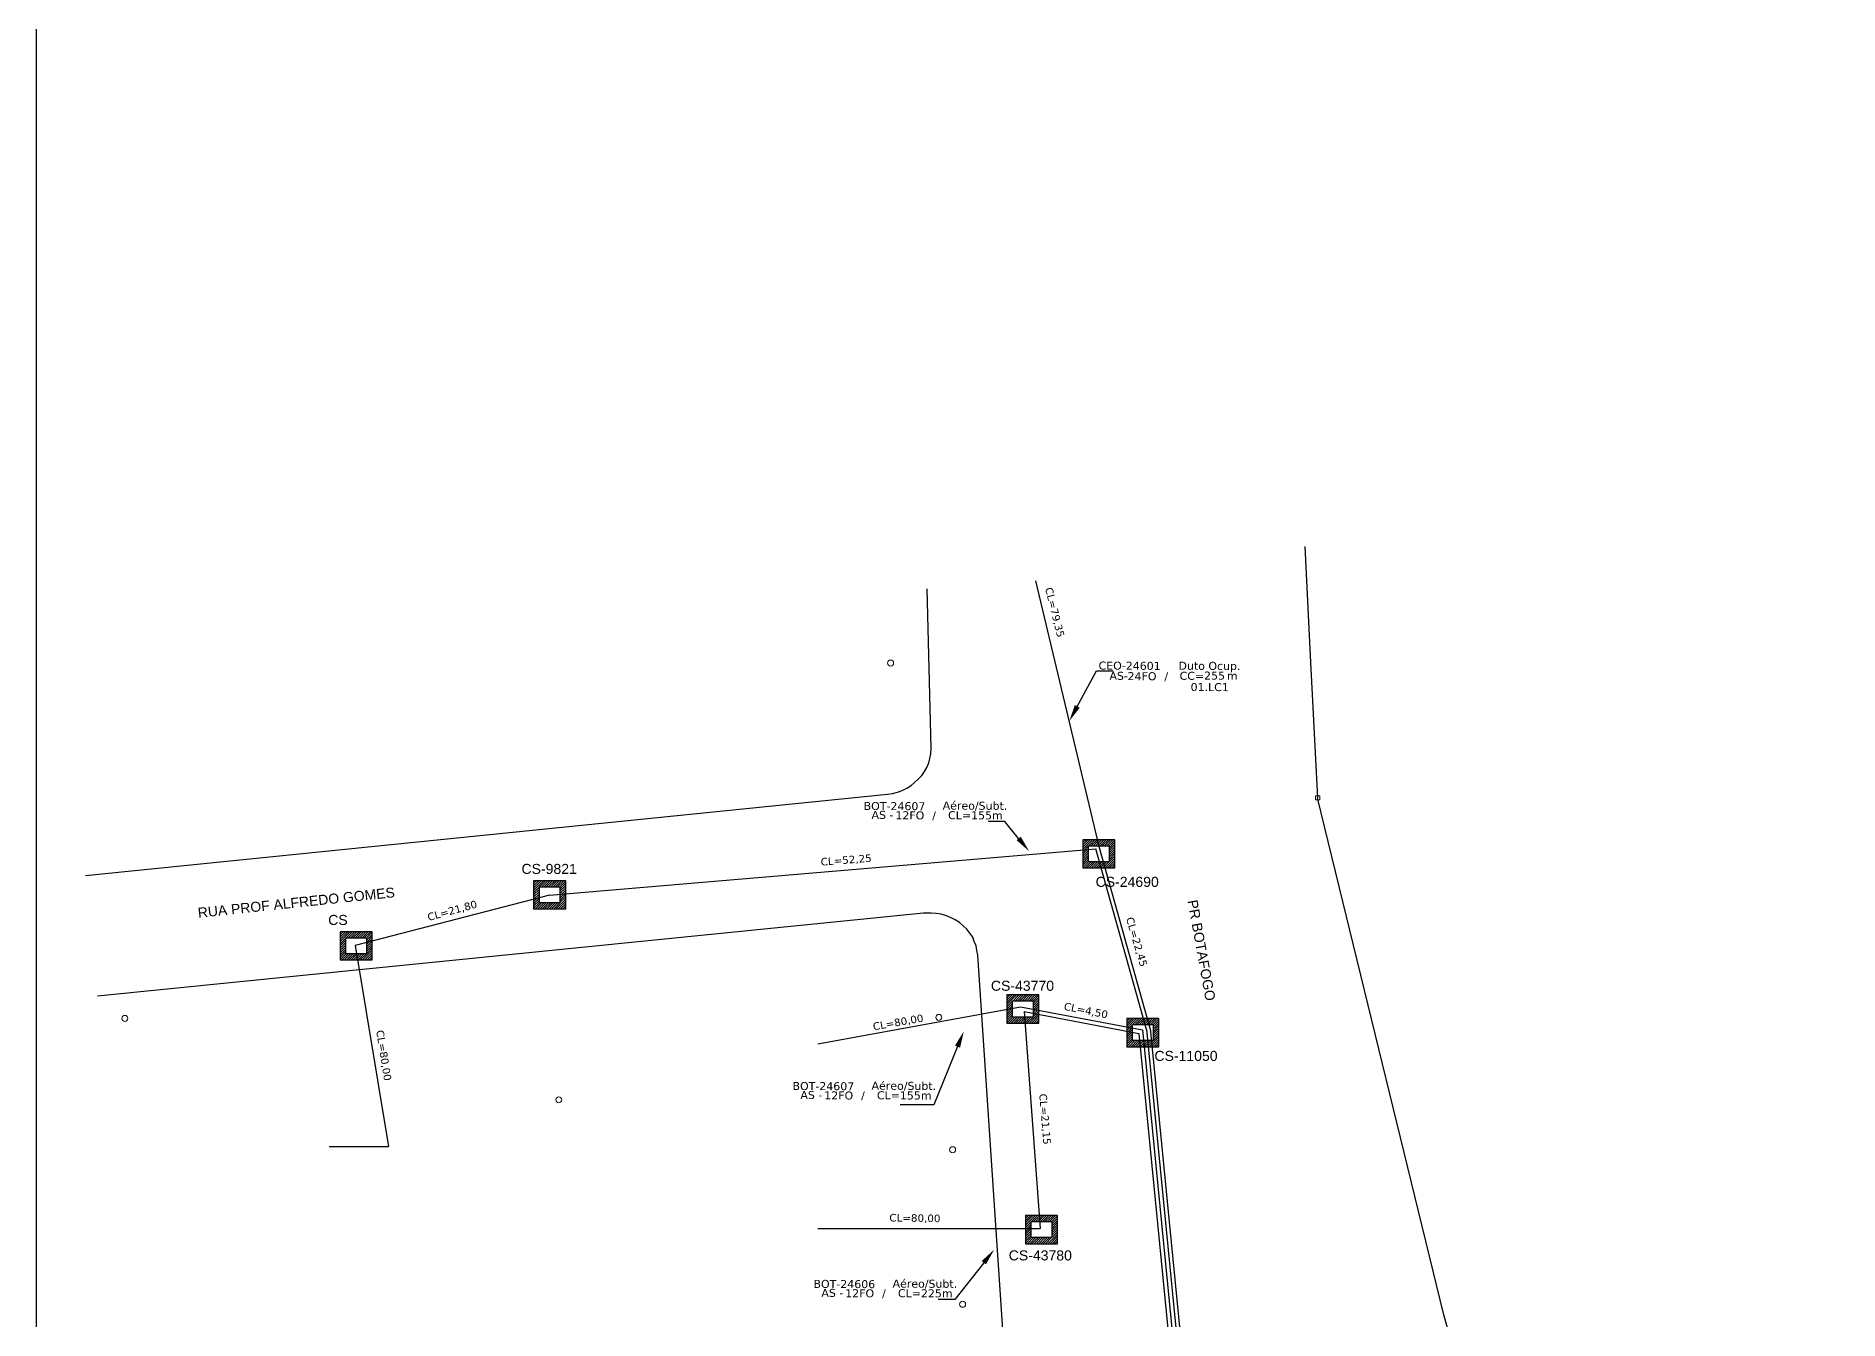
# Model space of a CAD drawing. Extents: x -89 to 749, y 705 to 1299.
# Drawn here: x -89.3 to 136, y 904.5 to 1065.1 of the extents above; entities that cross this region are included whole.
import ezdxf
from ezdxf import colors
from ezdxf.entities.mleader import LeaderData, LeaderLine
from ezdxf.enums import TextEntityAlignment as Align
from ezdxf.math import Vec2, Vec3

# ---------------------------------------------------------------- set-up
doc = ezdxf.new("R2010")
doc.units = 0
for name, color, linetype in [('10.1-Caixas Subterrâneas', 5, 'Continuous'), ('CAP a instalar', 1, 'Continuous'), ('celulas gpon', 7, 'Continuous'), ('label_cabos', 7, 'Continuous'), ('Legenda', 1, 'Continuous'), ('QUADRA', 7, 'Continuous')]:
    doc.layers.add(name, color=color, linetype=linetype)
doc.layers.add('EXTRA', color=50, linetype='Continuous', plot=False)
doc.layers.add('Numeração', color=98, linetype='Continuous', lineweight=0)
doc.layers.add('Segmento Logradouro Texto', color=7, linetype='Continuous', lineweight=0)
doc.styles.add('ARIAL', font='arial.ttf')
doc.styles.add('DIGICADE', font='arial.ttf')
doc.styles.add('siredit', font='verdana.ttf')
doc.styles.get("Standard").update_dxf_attribs({"font": 'arial.ttf'})

# ---------------------------------------------------------------- blocks, each defined once
blk = doc.blocks.new('*X58')
at = {"color": 0, "linetype": 'Continuous'}
for p, q in [((-1.25, 0.34099), (-0.49099, 1.1)), ((-1.25, 0.517767), (-0.667767, 1.1)), ((-1.25, 0.694544), (-0.844544, 1.1)), ((-1.25, 0.87132), (-1.02132, 1.1)), ((-1.25, 1.048097), (-1.198097, 1.1)), ((-1.25, 0.164214), (-0.8035, 0.610714)), ((-1.25, -0.012563), (-0.8035, 0.433937)), ((-1.25, -0.18934), (-0.8035, 0.25716)), ((-1.25, -0.366117), (-0.8035, 0.080383)), ((-0.789214, 0.625), (-0.314214, 1.1)), ((-0.612437, 0.625), (-0.137437, 1.1)), ((-0.43566, 0.625), (0.03934, 1.1)), ((-0.258883, 0.625), (0.216117, 1.1)), ((-0.082107, 0.625), (0.392893, 1.1)), ((0.09467, 0.625), (0.56967, 1.1)), ((0.271447, 0.625), (0.746447, 1.1)), ((0.448223, 0.625), (0.923223, 1.1)), ((0.625, 0.625), (1.1, 1.1)), ((0.801777, 0.625), (1.25, 1.073223)), ((0.8035, 0.449947), (1.25, 0.896447)), ((0.8035, 0.27317), (1.25, 0.71967)), ((0.8035, 0.096393), (1.25, 0.542893)), ((0.8035, -0.080383), (1.25, 0.366117)), ((0.8035, -0.25716), (1.25, 0.18934)), ((0.8035, -0.433937), (1.25, 0.012563)), ((-1.25, -0.542893), (-0.8035, -0.096393)), ((-1.25, -0.71967), (-0.8035, -0.27317)), ((-1.25, -0.896447), (-0.8035, -0.449947)), ((-1.25, -1.073223), (-0.801777, -0.625)), ((-1.1, -1.1), (-0.625, -0.625)), ((-0.923223, -1.1), (-0.448223, -0.625)), ((-0.746447, -1.1), (-0.271447, -0.625)), ((-0.56967, -1.1), (-0.09467, -0.625)), ((-0.392893, -1.1), (0.082107, -0.625)), ((-0.216117, -1.1), (0.258883, -0.625)), ((-0.03934, -1.1), (0.43566, -0.625)), ((0.137437, -1.1), (0.612437, -0.625)), ((0.314214, -1.1), (0.789214, -0.625)), ((0.49099, -1.1), (1.25, -0.34099)), ((0.667767, -1.1), (1.25, -0.517767)), ((0.8035, -0.610714), (1.25, -0.164214)), ((0.844544, -1.1), (1.25, -0.694544)), ((1.02132, -1.1), (1.25, -0.87132)), ((1.198097, -1.1), (1.25, -1.048097))]:
    blk.add_line(p, q, dxfattribs=at)
blk = doc.blocks.new('MANHOLE_MQ')
at = {"color": 0, "linetype": 'Continuous'}
for p, q in [((0.00000623, 0.00000569), (-0.00000627, 0.00000569)), ((-0.00000627, 0.00000569), (-0.00000627, -0.00000531)), ((-0.00000404, 0.00000331), (0.00000399, 0.00000331)), ((-0.00000404, -0.00000294), (-0.00000404, 0.00000331)), ((0.00000399, 0.00000331), (0.00000399, -0.00000294)), ((0.00000623, -0.00000531), (0.00000623, 0.00000569)), ((-0.00000627, -0.00000531), (0.00000623, -0.00000531)), ((0.00000399, -0.00000294), (-0.00000404, -0.00000294)), ((0.00000399, -0.00000294), (0.00000399, -0.00000294))]:
    blk.add_line(p, q, dxfattribs=at)
at = {"color": 0, "linetype": 'Continuous', "xscale": 5e-06, "yscale": 5e-06, "zscale": 1e-05}
blk.add_blockref('*X58', (-0.00000002, 0.00000019), dxfattribs=at)
blk = doc.blocks.new('Inst CB DT OCUP CFOA-SM-AS-80-TS-24')
at = {"layer": 'label_cabos', "color": 0, "style": 'siredit'}
for tag, flags, p in [('ID_ATIVIDADE', 3, (1.31, 2.67)), ('FATOR', 1, (11.56, 2.55))]:
    blk.add_attdef(tag, text='', height=1, rotation=359.69, dxfattribs=dict(at, flags=flags)).set_placement(p, align=Align.MIDDLE_CENTER)
for tag, p in [('TIPO_CABO', (1.76, 0)), ('DESTINO_CABO', (3.13, 1.26)), ('CABO', (4.69, -0.05)), ('/', (7.71, -0.05)), ('LANCE', (10.91, 0)), ('TIPO_CABO', (13.11, 1.24)), ('UND', (15.96, 0)), ('FID', (13.15, -1.41))]:
    blk.add_attdef(tag, text='', height=1, rotation=359.69, dxfattribs=at).set_placement(p, align=Align.MIDDLE_CENTER)
blk.add_attdef('QTDE', (12.43, -0.47), '', height=1, rotation=359.69, dxfattribs=at)
blk = doc.blocks.new('LEGENDA DOS CABOS')
at = {"layer": 'EXTRA', "color": 0, "style": 'siredit'}
for tag, p in [('ID', (4.6, 0.97)), ('XX', (9.03, 0.97))]:
    blk.add_attdef(tag, text='', height=0.48, rotation=359.69, dxfattribs=at).set_placement(p, align=Align.MIDDLE_CENTER)
at = {"layer": 'Legenda', "color": 0, "style": 'siredit'}
for tag, p in [('TIPO_CABO', (1.31, 0)), ('CABO', (4.69, -0.05)), ('/', (6.81, -0.05)), ('METROS', (10.03, -0.05))]:
    blk.add_attdef(tag, text='', height=0.8, rotation=359.69, dxfattribs=at).set_placement(p, align=Align.MIDDLE_CENTER)

msp = doc.modelspace()

# ---------------------------------------------------------------- linework, layer by layer
msp.add_lwpolyline([(-89.32, 705.02), (749.25, 705.02), (749.25, 1299.02), (-89.32, 1299.02), (-89.32, 705.02)])
at = {"layer": 'CAP a instalar', "color": 7, "ltscale": 5}
for points in [[(43.61, 963.57), (35.63, 996.96)], [(49.94, 940.97), (43.61, 963.57)], [(49.94, 940.97), (59.91, 839.62)]]:
    msp.add_lwpolyline(points, dxfattribs=at)
at = {"layer": 'CAP a instalar', "color": 251, "ltscale": 5}
for points in [[(-25.14, 957.64), (43.13, 963.44)], [(49.46, 940.83), (43.13, 963.44)], [(-25.14, 957.64), (-25.14, 957.64), (-49.42, 951.36)], [(-49.42, 951.36), (-45.25, 926.24)], [(8.39, 939.05), (33.74, 943.68)], [(33.74, 943.68), (48.96, 940.79)], [(34.17, 943.09), (36.2, 915.99)], [(34.17, 943.09), (48.5, 940.37)], [(48.5, 940.37), (58.57, 838.12)], [(48.96, 940.79), (59.02, 838.62)], [(49.46, 940.83), (59.47, 839.12)], [(-52.67, 926.24), (-45.25, 926.24)], [(8.39, 915.99), (36.2, 915.99)]]:
    msp.add_lwpolyline(points, dxfattribs=at)
at = {"layer": 'Numeração'}
for centre in [(17.5, 986.66), (-78.22, 942.24), (23.52, 942.36), (-23.98, 932.06), (25.25, 925.82), (26.5, 906.49)]:
    msp.add_circle(centre, 0.375, dxfattribs=at)
at = {"layer": 'QUADRA', "color": 4}
for points in [[(69.28, 1001.23), (69.95, 987.57), (70.85, 969.82)], [(-83.15, 960.1), (17.09, 970.28), (17.74, 970.36), (18.34, 970.54), (18.93, 970.75), (19.53, 971.01), (20.07, 971.34), (20.48, 971.71), (20.96, 972.13), (21.38, 972.59), (21.74, 973.09), (22.03, 973.61), (22.27, 974.17), (22.39, 974.72), (22.51, 975.32), (22.57, 976.02), (22.05, 995.93)], [(-83.15, 960.1), (17.09, 970.28), (17.74, 970.36), (18.34, 970.54), (18.93, 970.75), (19.53, 971.01), (20.07, 971.34), (20.48, 971.71), (20.96, 972.13), (21.38, 972.59), (21.74, 973.09), (22.03, 973.61), (22.27, 974.17), (22.39, 974.72), (22.51, 975.32), (22.57, 976.02), (22.05, 995.93)], [(124.71, 784.64), (113.88, 815.48), (103.99, 843.73), (86.64, 905.18), (70.85, 969.82)], [(38.43, 799.56), (28.41, 950.14), (28.29, 950.73), (28.17, 951.3), (27.94, 951.87), (27.76, 952.4), (27.4, 952.89), (27.04, 953.39), (26.56, 953.82), (26.09, 954.21), (25.55, 954.56), (25.07, 954.83), (24.48, 955.07), (23.82, 955.26), (23.17, 955.37), (22.57, 955.41), (21.62, 955.4), (-81.62, 945.01)], [(38.43, 799.56), (28.41, 950.14), (28.29, 950.73), (28.17, 951.3), (27.94, 951.87), (27.76, 952.4), (27.4, 952.89), (27.04, 953.39), (26.56, 953.82), (26.09, 954.21), (25.55, 954.56), (25.07, 954.83), (24.48, 955.07), (23.82, 955.26), (23.17, 955.37), (22.57, 955.41), (21.62, 955.4), (-81.62, 945.01)]]:
    msp.add_lwpolyline(points, dxfattribs=at)
at = {"layer": 'Segmento Logradouro Texto'}
msp.add_lwpolyline([(70.61, 969.57), (70.61, 970.07), (71.15, 970.07), (71.15, 969.57)], close=True, dxfattribs=at)
msp.add_lwpolyline([(70.61, 969.57), (70.61, 970.07), (71.15, 970.07), (71.15, 969.57)], close=True, dxfattribs=at)
msp.add_lwpolyline([(70.61, 969.57), (70.61, 970.07), (71.15, 970.07), (71.15, 969.57)], close=True, dxfattribs=at)
msp.add_lwpolyline([(70.61, 969.57), (70.61, 970.07), (71.15, 970.07), (71.15, 969.57)], close=True, dxfattribs=at)
msp.add_lwpolyline([(124.71, 784.64), (113.88, 815.48), (103.99, 843.73), (86.64, 905.18), (70.85, 969.82)], dxfattribs=at)

# ---------------------------------------------------------------- block references
at = {"layer": '10.1-Caixas Subterrâneas', "color": 30, "xscale": 320647.1157218267, "yscale": 320647.1157218267, "zscale": 320647.1157218267}
for p, rotation in [((43.51, 962.88), 180.000000000062), ((-25.13, 957.75), 180.000000000062), ((-49.3, 951.37), 180.0000000000619), ((34.03, 943.47), 180.0000000000618), ((49.02, 940.52), 180.000000000062), ((36.35, 915.89), 180.0000000000618)]:
    msp.add_blockref('MANHOLE_MQ', p, dxfattribs=dict(at, rotation=rotation))
at = {"layer": 'label_cabos', "color": 0, "lineweight": 0}
ref = msp.add_blockref('Inst CB DT OCUP CFOA-SM-AS-80-TS-24', (44.24, 985.07), dxfattribs=at)
ref.add_attrib('DESTINO_CABO', 'CEO-24601', dxfattribs={"color": 0, "height": 1, "rotation": 359.69, "style": 'siredit'}).set_placement((47.37, 986.33), align=Align.MIDDLE_CENTER)
ref.add_attrib('CABO', '24FO', dxfattribs={"color": 0, "height": 1, "rotation": 359.69, "style": 'siredit'}).set_placement((48.92, 985.02), align=Align.MIDDLE_CENTER)
ref.add_attrib('TIPO_CABO', 'Duto Ocup.', dxfattribs={"color": 0, "height": 1, "rotation": 359.69, "style": 'siredit'}).set_placement((57.35, 986.31), align=Align.MIDDLE_CENTER)
ref.add_attrib('/', '/', dxfattribs={"color": 0, "height": 1, "rotation": 359.69, "style": 'siredit'}).set_placement((51.95, 985.02), align=Align.MIDDLE_CENTER)
ref.add_attrib('TIPO_CABO', 'AS-', dxfattribs={"color": 0, "height": 1, "rotation": 359.69, "style": 'siredit'}).set_placement((46, 985.07), align=Align.MIDDLE_CENTER)
ref.add_attrib('FID', '01.LC1', dxfattribs={"color": 0, "height": 1, "rotation": 359.69, "style": 'siredit'}).set_placement((57.38, 983.66), align=Align.MIDDLE_CENTER)
ref.add_attrib('LANCE', 'CC=', dxfattribs={"color": 0, "height": 1, "rotation": 359.69, "style": 'siredit'}).set_placement((55.15, 985.07), align=Align.MIDDLE_CENTER)
ref.add_attrib('QTDE', '255', (56.67, 984.6), dxfattribs={"color": 0, "height": 1, "rotation": 359.69, "style": 'siredit'})
ref.add_attrib('UND', 'm', dxfattribs={"color": 0, "height": 1, "rotation": 359.69, "style": 'siredit'}).set_placement((60.2, 985.07), align=Align.MIDDLE_CENTER)
ref = msp.add_blockref('LEGENDA DOS CABOS', (13.74, 967.15), dxfattribs=at)
ref.add_attrib('ID', 'BOT-24607', dxfattribs={"color": 0, "height": 1, "rotation": 359.69, "style": 'siredit'}).set_placement((17.98, 968.78), align=Align.MIDDLE_CENTER)
ref.add_attrib('CABO', '12FO', dxfattribs={"color": 0, "height": 1, "rotation": 359.69, "style": 'siredit'}).set_placement((19.9, 967.63), align=Align.MIDDLE_CENTER)
ref.add_attrib('METROS', 'CL=155m', dxfattribs={"color": 0, "height": 1, "rotation": 359.69, "style": 'siredit'}).set_placement((28.09, 967.63), align=Align.MIDDLE_CENTER)
ref.add_attrib('XX', 'Aéreo/Subt.', dxfattribs={"color": 0, "height": 1, "rotation": 359.69, "style": 'siredit'}).set_placement((28.04, 968.83), align=Align.MIDDLE_CENTER)
ref.add_attrib('/', '/', dxfattribs={"color": 0, "height": 1, "rotation": 359.69, "style": 'siredit'}).set_placement((22.93, 967.63), align=Align.MIDDLE_CENTER)
ref.add_attrib('TIPO_CABO', 'AS -', dxfattribs={"color": 0, "height": 1, "rotation": 359.69, "style": 'siredit'}).set_placement((16.48, 967.68), align=Align.MIDDLE_CENTER)
ref = msp.add_blockref('LEGENDA DOS CABOS', (4.85, 932.14), dxfattribs=at)
ref.add_attrib('ID', 'BOT-24607', dxfattribs={"color": 0, "height": 1, "rotation": 359.69, "style": 'siredit'}).set_placement((9.09, 933.77), align=Align.MIDDLE_CENTER)
ref.add_attrib('CABO', '12FO', dxfattribs={"color": 0, "height": 1, "rotation": 359.69, "style": 'siredit'}).set_placement((11.01, 932.61), align=Align.MIDDLE_CENTER)
ref.add_attrib('METROS', 'CL=155m', dxfattribs={"color": 0, "height": 1, "rotation": 359.69, "style": 'siredit'}).set_placement((19.2, 932.61), align=Align.MIDDLE_CENTER)
ref.add_attrib('XX', 'Aéreo/Subt.', dxfattribs={"color": 0, "height": 1, "rotation": 359.69, "style": 'siredit'}).set_placement((19.15, 933.81), align=Align.MIDDLE_CENTER)
ref.add_attrib('/', '/', dxfattribs={"color": 0, "height": 1, "rotation": 359.69, "style": 'siredit'}).set_placement((14.04, 932.61), align=Align.MIDDLE_CENTER)
ref.add_attrib('TIPO_CABO', 'AS -', dxfattribs={"color": 0, "height": 1, "rotation": 359.69, "style": 'siredit'}).set_placement((7.59, 932.66), align=Align.MIDDLE_CENTER)
ref = msp.add_blockref('LEGENDA DOS CABOS', (7.47, 907.4), dxfattribs=at)
ref.add_attrib('ID', 'BOT-24606', dxfattribs={"color": 0, "height": 1, "rotation": 359.69, "style": 'siredit'}).set_placement((11.71, 909.03), align=Align.MIDDLE_CENTER)
ref.add_attrib('CABO', '12FO', dxfattribs={"color": 0, "height": 1, "rotation": 359.69, "style": 'siredit'}).set_placement((13.63, 907.87), align=Align.MIDDLE_CENTER)
ref.add_attrib('METROS', 'CL=225m', dxfattribs={"color": 0, "height": 1, "rotation": 359.69, "style": 'siredit'}).set_placement((21.83, 907.87), align=Align.MIDDLE_CENTER)
ref.add_attrib('XX', 'Aéreo/Subt.', dxfattribs={"color": 0, "height": 1, "rotation": 359.69, "style": 'siredit'}).set_placement((21.78, 909.07), align=Align.MIDDLE_CENTER)
ref.add_attrib('/', '/', dxfattribs={"color": 0, "height": 1, "rotation": 359.69, "style": 'siredit'}).set_placement((16.66, 907.87), align=Align.MIDDLE_CENTER)
ref.add_attrib('TIPO_CABO', 'AS -', dxfattribs={"color": 0, "height": 1, "rotation": 359.69, "style": 'siredit'}).set_placement((10.21, 907.92), align=Align.MIDDLE_CENTER)

# ---------------------------------------------------------------- texts
at = {"layer": '10.1-Caixas Subterrâneas', "color": 30, "style": 'ARIAL'}
for s, p in [('CS-9821', (-28.64, 960.3)), ('CS-24690', (43.12, 958.68)), ('CS', (-52.8, 953.92)), ('CS-43770', (30.03, 945.69)), ('CS-11050', (50.47, 936.92)), ('CS-43780', (32.26, 911.98))]:
    msp.add_text(s, height=1.255, dxfattribs=at).set_placement(p)
at = {"layer": 'celulas gpon', "color": 3, "style": 'siredit'}
for s, rotation, p in [('CL=79,35', 284.1374, (36.79, 995.99)), ('CL=52,25', 4.4925, (8.79, 961.33)), ('CL=21,80', 15.5547, (-40.25, 954.41)), ('CL=22,45', 286.4379, (46.91, 954.74)), ('CL=4,50', 348.5459, (39.09, 943.33)), ('CL=80,00', 10.0617, (15.37, 940.74)), ('CL=80,00', 279.0741, (-46.81, 940.69)), ('CL=21,15', 274.8005, (36.07, 932.79)), ('CL=80,00', 359.1168, (17.33, 916.86))]:
    msp.add_text(s, height=0.94, rotation=rotation, dxfattribs=at).set_placement(p)
at = {"layer": 'Segmento Logradouro Texto', "color": 5, "linetype": 'Continuous', "char_height": 1.25, "attachment_point": 1, "style": 'DIGICADE'}
for s, insert, width, rotation in [('\\fArial|b0|i0|c0|p34;\\W1.0000000000;\\T1.0000000000;\\o\\lRUA PROF ALFREDO GOMES', (-69.16, 956.05), 25.0895, 6.0093), ('\\o\\l\\fArial|b0|i0|c0|p34;\\T1.0000000000;\\W1.0000000000;RUA PROF ALFREDO GOMES', (-69.16, 956.05), 25.0895, 6.0093), ('\\fArial|b0|i0|c0|p34;\\W1.0000000000;\\T1.0000000000;\\o\\lPR BOTAFOGO', (55.83, 957.16), 13.1574, 280.3142), ('\\fArial|b0|i0|c0|p34;\\W1.0000000000;\\T1.0000000000;\\o\\lPR BOTAFOGO', (55.83, 957.16), 13.1574, 280.3142)]:
    msp.add_mtext(s, dxfattribs=dict(at, insert=insert, width=width, rotation=rotation))

# ---------------------------------------------------------------- leaders
at = {"layer": 'label_cabos', "color": 7, "lineweight": 0}
ml = msp.add_multileader_mtext('Standard', dxfattribs=at)
ml.set_content('')
ml.set_leader_properties()
ml.build(insert=Vec2(0, 0))
ml.multileader.update_dxf_attribs({"text_right_attachment_type": 6, "dogleg_length": 4.19, "arrow_head_size": 2.09})
ctx = ml.context
ctx.base_point, ctx.char_height, ctx.arrow_head_size, ctx.landing_gap_size, ctx.plane_origin = Vec3(83.71, 936.35), 2.09, 2.09, 1.05, Vec3(40610568.01, 9372075.46)
ctx.right_attachment = 6
notes = []
notes.append((ctx, [(0, (1, 1, 0), (43.24, 985.7), (1, 0), 2.09, [(0, [(39.83, 979.41)], 0, [])])]))
ctx.mtext.insert = Vec3(46.38, 986.75)
ml = msp.add_multileader_mtext('Standard', dxfattribs=at)
ml.set_content('')
ml.set_leader_properties()
ml.build(insert=Vec2(0, 0))
ml.multileader.update_dxf_attribs({"text_right_attachment_type": 6, "dogleg_length": 4.19, "arrow_head_size": 2.09})
ctx = ml.context
ctx.base_point, ctx.char_height, ctx.arrow_head_size, ctx.landing_gap_size, ctx.plane_origin, ctx.plane_x_axis, ctx.plane_y_axis = Vec3(38.48, 963.24), 2.09, 2.09, 1.05, Vec3(-40610503.47, -9370117.88), Vec3(-1, 0), Vec3(0, -1)
ctx.right_attachment = 6
notes.append((ctx, [(0, (1, 1, 0), (31.77, 966.86), (-1, 0), 2.09, [(0, [(34.82, 963.12)], 0, [])])]))
ctx.mtext.insert, ctx.mtext.text_direction = Vec3(28.63, 965.81), Vec3(-1, 0)
ml = msp.add_multileader_mtext('Standard', dxfattribs=at)
ml.set_content('')
ml.set_leader_properties()
ml.build(insert=Vec2(0, 0))
ml.multileader.update_dxf_attribs({"text_right_attachment_type": 6, "dogleg_length": 4.19, "arrow_head_size": 2.09})
ctx = ml.context
ctx.base_point, ctx.char_height, ctx.arrow_head_size, ctx.landing_gap_size, ctx.plane_origin, ctx.plane_x_axis, ctx.plane_y_axis = Vec3(24.98, 928.28), 2.09, 2.09, 1.05, Vec3(-40610522.84, -9370148.29), Vec3(-1, 0), Vec3(0, -1)
ctx.right_attachment = 6
notes.append((ctx, [(0, (1, 1, 0), (22.88, 931.42), (-1, 0), 4.19, [(0, [(26.65, 940.64)], 0, [])])]))
ctx.mtext.insert, ctx.mtext.text_direction = Vec3(17.64, 930.37), Vec3(-1, 0)
ml = msp.add_multileader_mtext('Standard', dxfattribs=at)
ml.set_content('')
ml.set_leader_properties()
ml.build(insert=Vec2(0, 0))
ml.multileader.update_dxf_attribs({"text_right_attachment_type": 6, "dogleg_length": 4.19, "arrow_head_size": 2.09})
ctx = ml.context
ctx.base_point, ctx.char_height, ctx.arrow_head_size, ctx.landing_gap_size, ctx.plane_origin, ctx.plane_x_axis, ctx.plane_y_axis = Vec3(30.13, 903.48), 2.09, 2.09, 1.05, Vec3(-40610509.73, -9370177.64), Vec3(-1, 0), Vec3(0, -1)
ctx.right_attachment = 6
notes.append((ctx, [(0, (1, 1, 0), (25.52, 907.1), (-1, 0), 2.09, [(0, [(30.44, 913.33)], 0, [])])]))
ctx.mtext.insert, ctx.mtext.text_direction = Vec3(22.38, 906.05), Vec3(-1, 0)
for ctx, leaders in notes:
    for number, flags, end, landing, length, lines in leaders:
        leader = LeaderData()
        leader.index, (leader.has_last_leader_line, leader.has_dogleg_vector, leader.attachment_direction) = number, flags
        leader.last_leader_point, leader.dogleg_vector, leader.dogleg_length = Vec3(end), Vec3(landing), length
        for number, points, colour, breaks in lines:
            line = LeaderLine()
            line.index, line.vertices, line.color, line.breaks = number, Vec3.list(points), colors.encode_raw_color(colour), breaks
            leader.lines.append(line)
        ctx.leaders.append(leader)

doc.saveas('drawing.dxf')
